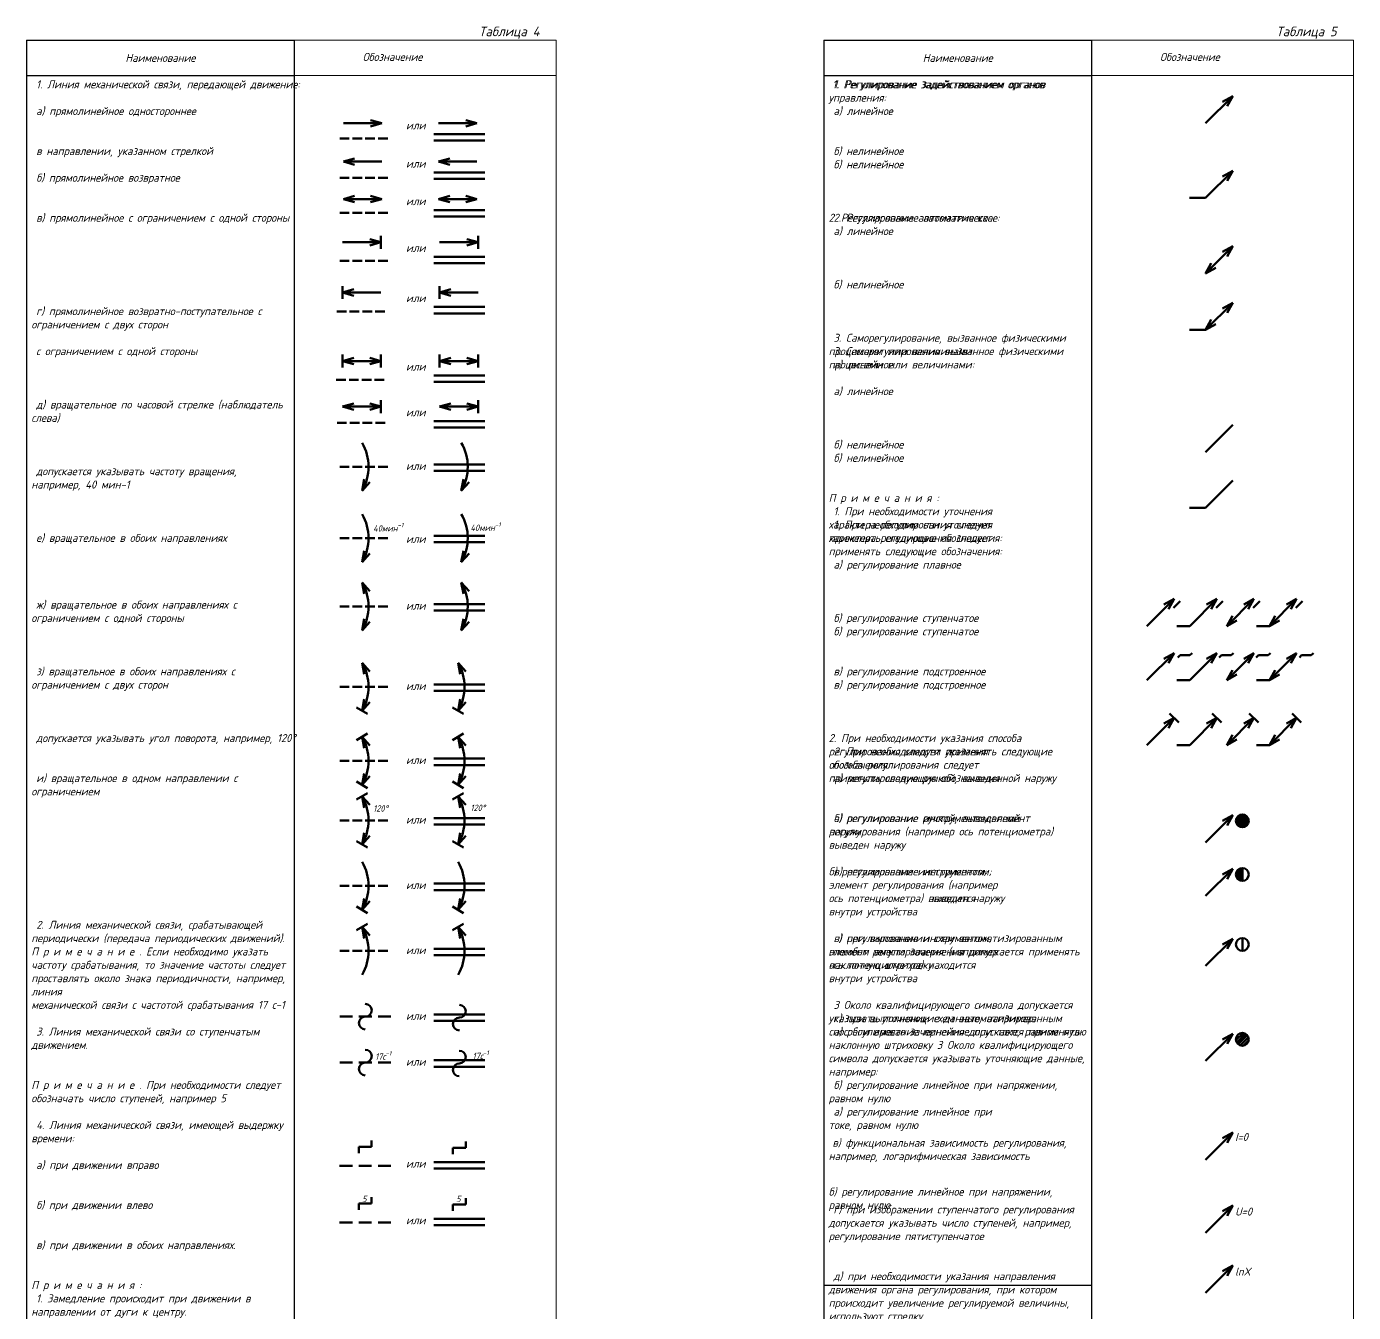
# Model space of a CAD drawing. Header units: millimetres. Extents: x 2782 to 4185, y 194 to 1472.
# Drawn here: x 3521.8 to 3936.4, y 1069.9 to 1471.6 of the extents above; entities that cross this region are included whole.
import ezdxf

# ---------------------------------------------------------------- set-up
doc = ezdxf.new("R2010")
doc.units = ezdxf.units.MM
doc.layers.get('0').update_dxf_attribs({"color": 252})
for name, color, linetype, lineweight in [('основные линии', 7, 'Continuous', 50), ('основные линии @ 1', 7, 'Continuous', 50), ('рамка-тонкие линии', 7, 'Continuous', 13)]:
    doc.layers.add(name, color=color, linetype=linetype, lineweight=lineweight)
doc.layers.add('текст', color=7, linetype='Continuous')
doc.layers.add('текст @ 1', color=7, linetype='Continuous')
doc.styles.add('стиль 2.5 ГОСТ', font='GOST_B.TTF', dxfattribs={"oblique": 15, "height": 2.5})
doc.styles.add('стиль 3.5 ГОСТ', font='', dxfattribs={"oblique": 15, "height": 3.5})
doc.styles.add('стиль 5 ГОСТ', font='', dxfattribs={"oblique": 15, "height": 5})
doc.styles.get('стиль 3.5 ГОСТ').set_extended_font_data('GOST type B')
doc.styles.get('стиль 5 ГОСТ').set_extended_font_data('GOST type B')

# ---------------------------------------------------------------- blocks, each defined once
blk = doc.blocks.new('*T8')
at = {"layer": 'рамка-тонкие линии', "color": 0, "linetype": 'ByBlock', "lineweight": -2, "transparency": 16777216}
for p, q in [((0, 0), (83.638623, 0)), ((0, 0), (0, -611.990315)), ((83.638623, 0), (83.638623, -611.990315)), ((0, -11), (83.638623, -11)), ((0, -611.990315), (83.638623, -611.990315))]:
    blk.add_line(p, q, dxfattribs=at)
at = {"layer": 'рамка-тонкие линии', "color": 0, "transparency": 16777216, "char_height": 2.5, "width": 80.638623}
for s, insert, attachment_point, style in [('{\\C256;Наименование}', (41.819311, -5.5), 5, 'стиль 2.5 ГОСТ'), ('{\\C256; 1. Линия механической связи, передающей движение:\\P\\P а) прямолинейное одностороннее\\P\\P\\P в направлении, указанном стрелкой\\P\\P б) прямолинейное возвратное\\P\\P\\P в) прямолинейное с ограничением с одной стороны\\P\\P\\P\\P\\P\\P\\P г) прямолинейное возвратно-поступательное с ограничением с двух сторон \\P\\P с ограничением с одной стороны\\P\\P\\P\\P д) вращательное по часовой стрелке (наблюдатель слева) \\P\\P\\P\\P допускается указывать частоту вращения, например, 40 мин-1\\P\\P\\P\\P е) вращательное в обоих направлениях\\P\\P\\P\\P\\P ж) вращательное в обоих направлениях с ограничением с одной стороны\\P\\P\\P\\P з) вращательное в обоих направлениях с ограничением с двух сторон\\P\\P\\P\\P допускается указывать угол поворота, например, 120°\\P\\P\\P и) вращательное в одном направлении с ограничением\\P\\fArial|b0|i0|c204|p34;\\P\\fArial|b0|i0|c0|p34;\\P\\fGOST type B|b0|i0|c204|p34;\\P\\P\\P\\P\\P\\P\\P 2. Линия механической связи, срабатывающей периодически (передача периодических движений).\\PП р и м е ч а н и е . Если необходимо указать частоту срабатывания, то значение частоты следует  проставлять около знака периодичности, например, линия\\Pмеханической связи с частотой срабатывания 17 с-1\\P\\P 3. Линия механической связи со ступенчатым движением.\\P\\P\\PП р и м е ч а н и е . При необходимости следует обозначать число ступеней, например 5\\P\\P 4. Линия механической связи, имеющей выдержку времени:\\P\\P а) при движении вправо \\fArial|b0|i0|c204|p34;\\P\\fGOST type B|b0|i0|c204|p34;\\P\\P б) при движении влево\\P\\P\\P в) при движении в обоих направлениях.\\P\\P\\PП р и м е ч а н и я :\\P 1. Замедление происходит при движении в направлении от дуги к центру.\\P 2. Если необходимо указать значение выдержки времени, то его следует проставлять около знака выдержки\\Pвремени, например, линия механической связи, имеющей выдержку времени 5 с при движении вправо\\P 5. Линия механической связи с\\Pавтоматическим возвратом до состояния\\Pпокоя после исчезновения\\Pприводящей силы. Возврат в направлении,\\Pуказанном стрелкой\\P\\P6. Движение винтовое:\\P\\Pа) вправо\\P\\P\\P\\P\\P\\P\\P\\P\\P\\Pб) влево}', (1.5, -12.5), 1, 'стиль 3.5 ГОСТ')]:
    blk.add_mtext(s, dxfattribs=dict(at, insert=insert, attachment_point=attachment_point, style=style))
blk = doc.blocks.new('*T9')
at = {"layer": 'рамка-тонкие линии', "color": 0, "linetype": 'ByBlock', "lineweight": -2, "transparency": 16777216}
for p, q in [((0, 0), (83.638623, 0)), ((0, 0), (0, -388.880952)), ((83.638623, 0), (83.638623, -388.880952)), ((0, -11), (83.638623, -11)), ((0, -388.880952), (83.638623, -388.880952))]:
    blk.add_line(p, q, dxfattribs=at)
at = {"layer": 'рамка-тонкие линии', "color": 0, "transparency": 16777216, "char_height": 2.5, "width": 80.638623}
for s, insert, attachment_point, style in [('{\\C256;Наименование}', (41.819311, -5.5), 5, 'стиль 2.5 ГОСТ'), ('{\\C256; 1. Регулирование задействованием органов управления:\\P а) линейное\\P\\P\\P\\P б) нелинейное\\P\\P\\P\\P 2. Регулирование автоматическое:\\P а) линейное\\P\\P\\P\\P б) нелинейное \\P\\P\\P\\P\\P 3. Саморегулирование вызванное физическими процессами или величинами:\\P\\P а) линейное\\P\\P\\P\\P\\P б) нелинейное\\P\\P\\PП р и м е ч а н и я :\\P\\P 1. При необходимости уточнения\\Pхарактера регулирования следует\\Pприменять следующие обозначения:\\P а) регулирование плавное\\P\\P\\P\\P\\P б) регулирование ступенчатое\\P\\P\\P\\P в) регулирование подстроенное\\P\\P\\P\\P\\P 2. При необходимости указания\\Pспособа регулирования следует\\Pприменять следующие обозначения:\\P \\P\\P а) регулирование ручкой, выведенной\\Pнаружу \\P\\P\\Pб) регулирование инструментом;\\Pэлемент регулирования (например\\Pось потенциометра) выведен наружу \\P \\P\\P в) регулирование инструментом;\\Pэлемент регулирования (например\\Pось потенциометра) находится\\Pвнутри устройства \\P \\P\\P г) при выполнении схем автоматизированным способом вместо зачернения допускается применять\\Pнаклонную штриховку 3 Около квалифицирующего символа допускается указывать уточняющие данные, например:\\P \\P\\P а) регулирование линейное при\\Pтоке, равном нулю \\P\\P\\P\\P\\Pб) регулирование линейное при напряжении, равном нулю}', (1.5, -12.5), 1, 'стиль 3.5 ГОСТ')]:
    blk.add_mtext(s, dxfattribs=dict(at, insert=insert, attachment_point=attachment_point, style=style))
blk = doc.blocks.new('*T10')
at = {"layer": 'рамка-тонкие линии', "color": 0, "linetype": 'ByBlock', "lineweight": -2, "transparency": 16777216}
for p, q in [((0, 0), (83.638623, 0)), ((0, 0), (0, -548.959614)), ((83.638623, 0), (83.638623, -548.959614)), ((0, -11), (83.638623, -11)), ((0, -548.959614), (83.638623, -548.959614))]:
    blk.add_line(p, q, dxfattribs=at)
at = {"layer": 'рамка-тонкие линии', "color": 0, "transparency": 16777216, "char_height": 2.5, "width": 80.638623}
for s, insert, attachment_point, style in [('{\\C256;Наименование}', (41.819311, -5.5), 5, 'стиль 2.5 ГОСТ'), ('{\\H0.66667x;\\C256; \\H1.49999x;1. Регулирование задействованием органов управления:\\P а) линейное\\P \\P\\P б) нелинейное\\P \\P\\P\\P\\P2. Регулирование автоматическое:\\P а) линейное \\P \\P\\P\\P б) нелинейное \\P \\P\\P\\P 3. Саморегулирование, вызванное физическими процессами или величинами:\\P а) линейное\\P \\P\\P\\P\\P\\P б) нелинейное\\P\\P\\P\\PП р и м е ч а н и я :\\P 1. При необходимости уточнения\\Pхарактера регулирования следует\\Pприменять следующие обозначения:\\P \\P а) регулирование плавное\\P \\P\\P\\P б) регулирование ступенчатое\\P \\P\\P\\P в) регулирование подстроенное \\P \\P\\P\\P\\P2. При необходимости указания способа регулирования следует применять следующие обозначения:\\P а) регулирование ручкой, выведенной наружу \\fArial|b0|i0|c0|p34;\\P\\fGOST type B|b0|i0|c204|p34; \\P\\P б) регулирование инструментом;элемент регулирования (например ось потенциометра) выведен наружу \\P \\P в) регулирование инструментом;\\Pэлемент регулирования (например\\Pось потенциометра) находится\\Pвнутри устройства \\P \\P г) при выполнении схем автоматизированным способом вместо зачернения допускается применять наклонную штриховку \\P \\P\\P 3 Около квалифицирующего символа допускается указывать уточняющие данные, например:\\P а) регулирование линейное при токе, равном нулю \\P\\P\\P\\P б) регулирование линейное при напряжении, равном нулю\\P\\P\\H0.66667x; \\P\\P \\H1.49999x;в) функциональная зависимость регулирования, например, логарифмическая зависимость\\P\\P\\P\\P г) при изображении ступенчатого регулирования допускается указывать число ступеней, например, регулирование пятиступенчатое\\P\\P\\P д) при необходимости указания направления движения органа регулирования, при котором происходит увеличение регулируемой величины, используют стрелку,\\Pнапример, регулирование ручкой, выведенной наружу\\P\\P 4. Обозначение в соответствии с пп. 1\\fArial|b0|i0|c0|p34;—\\fGOST type B|b0|i0|c204|p34;3 должно пересекать условное графическое обозначение, с которым оно применяется, например:\\P а) конденсатор с подстроечным регулированием\\P\\P\\P б) усилитель с автоматическим регулированием усиления\\P\\P\\P 4. Функция преобразования, например, аналого-цифрового}', (1.5, -12.5), 1, 'стиль 3.5 ГОСТ')]:
    blk.add_mtext(s, dxfattribs=dict(at, insert=insert, attachment_point=attachment_point, style=style))

msp = doc.modelspace()

# ---------------------------------------------------------------- hatches: boundary and pattern name
at = {"layer": 'основные линии'}
h = msp.add_hatch(color=256, dxfattribs=at)
h.dxf.hatch_style = 1
h.paths.add_polyline_path([(3903.68, 1223.5, 1), (3899.68, 1223.5, 1)])
h = msp.add_hatch(color=256, dxfattribs=at)
h.dxf.hatch_style = 1
h.paths.add_polyline_path([(3901.68, 1208.75, 0.414214), (3899.68, 1206.75, 0.414214), (3901.68, 1204.75)])
h = msp.add_hatch(dxfattribs=at)
h.set_pattern_fill('JIS_WOOD', color=256)
h.set_pattern_definition([(45, (0, 12.31295), (-0.5, 0.5), [])])
h.paths.add_polyline_path([(3899.68, 1155.24, 1), (3903.68, 1155.24, 1)])

# ---------------------------------------------------------------- linework, layer by layer
for p, q in [((3890.21, 1441.39), (3898.7, 1449.88)), ((3898.7, 1449.88), (3895.51, 1448.11)), ((3898.7, 1449.88), (3896.93, 1446.7)), ((3620.84, 1441.39), (3632.84, 1441.39)), ((3632.84, 1441.39), (3629.34, 1442.39)), ((3632.84, 1441.39), (3629.34, 1440.39)), ((3650.56, 1441.39), (3662.56, 1441.39)), ((3662.56, 1441.39), (3659.06, 1442.39)), ((3662.56, 1441.39), (3659.06, 1440.39)), ((3619.68, 1436.68), (3622.68, 1436.68)), ((3623.68, 1436.68), (3626.68, 1436.68)), ((3627.68, 1436.68), (3630.68, 1436.68)), ((3631.68, 1436.68), (3634.68, 1436.68)), ((3649.05, 1437.98), (3665.05, 1437.98)), ((3649.05, 1435.98), (3665.05, 1435.98)), ((3620.84, 1429.44), (3624.34, 1430.44)), ((3650.56, 1429.44), (3654.06, 1430.44)), ((3632.84, 1429.44), (3620.84, 1429.44)), ((3620.84, 1429.44), (3624.34, 1428.44)), ((3662.56, 1429.44), (3650.56, 1429.44)), ((3650.56, 1429.44), (3654.06, 1428.44)), ((3890.21, 1418.08), (3898.7, 1426.57)), ((3898.7, 1426.57), (3895.51, 1424.8)), ((3898.7, 1426.57), (3896.93, 1423.39)), ((3619.68, 1424.32), (3622.68, 1424.32)), ((3623.68, 1424.32), (3626.68, 1424.32)), ((3627.68, 1424.32), (3630.68, 1424.32)), ((3631.68, 1424.32), (3634.68, 1424.32)), ((3649.05, 1426.02), (3665.05, 1426.02)), ((3649.05, 1424.02), (3665.05, 1424.02)), ((3620.84, 1417.72), (3624.34, 1418.72)), ((3632.84, 1417.72), (3629.34, 1418.72)), ((3650.56, 1417.72), (3654.06, 1418.72)), ((3662.56, 1417.72), (3659.06, 1418.72)), ((3890.21, 1418.08), (3885.21, 1418.08)), ((3632.84, 1417.72), (3620.84, 1417.72)), ((3620.84, 1417.72), (3624.34, 1416.72)), ((3632.84, 1417.72), (3629.34, 1416.72)), ((3649.05, 1414.3), (3665.05, 1414.3)), ((3662.56, 1417.72), (3650.56, 1417.72)), ((3650.56, 1417.72), (3654.06, 1416.72)), ((3662.56, 1417.72), (3659.06, 1416.72)), ((3619.68, 1413.43), (3622.68, 1413.43)), ((3623.68, 1413.43), (3626.68, 1413.43)), ((3627.68, 1413.43), (3630.68, 1413.43)), ((3631.68, 1413.43), (3634.68, 1413.43)), ((3649.05, 1412.3), (3665.05, 1412.3)), ((3632.55, 1406.22), (3632.55, 1402.22)), ((3662.89, 1406.22), (3662.89, 1402.22)), ((3620.55, 1404.22), (3632.55, 1404.22)), ((3632.55, 1404.22), (3629.05, 1405.22)), ((3632.55, 1404.22), (3629.05, 1403.22)), ((3650.89, 1404.22), (3662.89, 1404.22)), ((3662.89, 1404.22), (3659.39, 1405.22)), ((3662.89, 1404.22), (3659.39, 1403.22)), ((3890.21, 1394.53), (3898.7, 1403.01)), ((3898.7, 1403.01), (3895.51, 1401.24)), ((3898.7, 1403.01), (3896.93, 1399.83)), ((3619.68, 1398.44), (3622.68, 1398.44)), ((3623.68, 1398.44), (3626.68, 1398.44)), ((3627.68, 1398.44), (3630.68, 1398.44)), ((3631.68, 1398.44), (3634.68, 1398.44)), ((3649.05, 1399.69), (3665.05, 1399.69)), ((3649.05, 1397.69), (3665.05, 1397.69)), ((3890.21, 1394.53), (3891.98, 1397.71)), ((3890.21, 1394.53), (3893.39, 1396.29)), ((3620.55, 1386.54), (3620.55, 1390.54)), ((3620.55, 1388.54), (3624.05, 1389.54)), ((3650.89, 1386.54), (3650.89, 1390.54)), ((3650.89, 1388.54), (3654.39, 1389.54)), ((3632.55, 1388.54), (3620.55, 1388.54)), ((3620.55, 1388.54), (3624.05, 1387.54)), ((3662.89, 1388.54), (3650.89, 1388.54)), ((3650.89, 1388.54), (3654.39, 1387.54)), ((3890.21, 1376.88), (3898.7, 1385.37)), ((3898.7, 1385.37), (3895.51, 1383.6)), ((3898.7, 1385.37), (3896.93, 1382.19)), ((3618.77, 1382.58), (3621.77, 1382.58)), ((3622.77, 1382.58), (3625.77, 1382.58)), ((3626.77, 1382.58), (3629.77, 1382.58)), ((3630.77, 1382.58), (3633.77, 1382.58)), ((3649.05, 1384.02), (3665.05, 1384.02)), ((3649.05, 1382.02), (3665.05, 1382.02)), ((3890.21, 1376.88), (3885.21, 1376.88)), ((3890.21, 1376.88), (3891.98, 1380.07)), ((3890.21, 1376.88), (3893.39, 1378.65)), ((3620.55, 1365.14), (3620.55, 1369.14)), ((3620.55, 1367.14), (3624.05, 1368.14)), ((3632.55, 1367.14), (3629.05, 1368.14)), ((3632.55, 1365.14), (3632.55, 1369.14)), ((3650.89, 1365.14), (3650.89, 1369.14)), ((3650.89, 1367.14), (3654.39, 1368.14)), ((3662.89, 1367.14), (3659.39, 1368.14)), ((3662.89, 1365.14), (3662.89, 1369.14)), ((3632.55, 1367.14), (3620.55, 1367.14)), ((3620.55, 1367.14), (3624.05, 1366.14)), ((3632.55, 1367.14), (3629.05, 1366.14)), ((3662.89, 1367.14), (3650.89, 1367.14)), ((3650.89, 1367.14), (3654.39, 1366.14)), ((3662.89, 1367.14), (3659.39, 1366.14)), ((3618.58, 1361.31), (3621.58, 1361.31)), ((3622.58, 1361.31), (3625.58, 1361.31)), ((3626.58, 1361.31), (3629.58, 1361.31)), ((3630.58, 1361.31), (3633.58, 1361.31)), ((3649.05, 1362.62), (3665.05, 1362.62)), ((3649.05, 1360.62), (3665.05, 1360.62)), ((3620.55, 1352.89), (3624.05, 1353.89)), ((3632.55, 1352.89), (3620.55, 1352.89)), ((3620.55, 1352.89), (3624.05, 1351.89)), ((3632.55, 1352.89), (3629.05, 1353.89)), ((3632.55, 1352.89), (3629.05, 1351.89)), ((3632.55, 1350.89), (3632.55, 1354.89)), ((3650.89, 1352.89), (3654.39, 1353.89)), ((3662.89, 1352.89), (3650.89, 1352.89)), ((3650.89, 1352.89), (3654.39, 1351.89)), ((3662.89, 1352.89), (3659.39, 1353.89)), ((3662.89, 1352.89), (3659.39, 1351.89)), ((3662.89, 1350.89), (3662.89, 1354.89)), ((3618.84, 1347.85), (3621.84, 1347.85)), ((3622.84, 1347.85), (3625.84, 1347.85)), ((3626.84, 1347.85), (3629.84, 1347.85)), ((3630.84, 1347.85), (3633.84, 1347.85)), ((3649.05, 1348.37), (3665.05, 1348.37)), ((3649.05, 1346.37), (3665.05, 1346.37)), ((3890.21, 1338.72), (3898.7, 1347.2)), ((3619.68, 1334.12), (3622.68, 1334.12)), ((3623.68, 1334.12), (3626.68, 1334.12)), ((3627.68, 1334.12), (3630.68, 1334.12)), ((3631.68, 1334.12), (3634.68, 1334.12)), ((3649.05, 1334.81), (3665.05, 1334.81)), ((3649.05, 1332.81), (3665.05, 1332.81)), ((3626.67, 1326.62), (3627.32, 1330.2)), ((3626.67, 1326.62), (3629.12, 1329.31)), ((3657.67, 1326.62), (3658.32, 1330.2)), ((3657.67, 1326.62), (3660.12, 1329.31)), ((3890.21, 1321.31), (3898.7, 1329.8)), ((3890.21, 1321.31), (3885.21, 1321.31)), ((3619.68, 1311.82), (3622.68, 1311.82)), ((3623.68, 1311.82), (3626.68, 1311.82)), ((3627.68, 1311.82), (3630.68, 1311.82)), ((3631.68, 1311.82), (3634.68, 1311.82)), ((3649.05, 1312.52), (3665.05, 1312.52)), ((3649.05, 1310.52), (3665.05, 1310.52)), ((3626.67, 1304.32), (3627.32, 1307.9)), ((3626.67, 1304.32), (3629.12, 1307.02)), ((3657.67, 1304.32), (3658.32, 1307.9)), ((3657.67, 1304.32), (3660.12, 1307.02)), ((3626.67, 1297.99), (3629.12, 1295.29)), ((3626.67, 1297.99), (3627.32, 1294.4)), ((3657.67, 1297.99), (3660.12, 1295.29)), ((3657.67, 1297.99), (3658.32, 1294.4)), ((3619.68, 1290.49), (3622.68, 1290.49)), ((3623.68, 1290.49), (3626.68, 1290.49)), ((3627.68, 1290.49), (3630.68, 1290.49)), ((3631.68, 1290.49), (3634.68, 1290.49)), ((3649.05, 1291.18), (3665.05, 1291.18)), ((3871.89, 1284.37), (3880.37, 1292.85)), ((3880.37, 1292.85), (3877.19, 1291.08)), ((3880.37, 1292.85), (3878.6, 1289.67)), ((3880.13, 1290.02), (3882.25, 1292.14)), ((3885.23, 1284.37), (3893.71, 1292.85)), ((3893.71, 1292.85), (3890.53, 1291.08)), ((3893.71, 1292.85), (3891.94, 1289.67)), ((3893.47, 1290.02), (3895.59, 1292.14)), ((3896.79, 1284.37), (3905.28, 1292.85)), ((3905.28, 1292.85), (3902.1, 1291.08)), ((3905.28, 1292.85), (3903.51, 1289.67)), ((3905.03, 1290.02), (3907.16, 1292.14)), ((3910.13, 1284.37), (3918.62, 1292.85)), ((3918.62, 1292.85), (3915.44, 1291.08)), ((3918.62, 1292.85), (3916.85, 1289.67)), ((3918.37, 1290.02), (3920.49, 1292.14)), ((3626.67, 1282.99), (3627.32, 1286.57)), ((3626.67, 1282.99), (3629.12, 1285.68)), ((3649.05, 1289.18), (3665.05, 1289.18)), ((3657.67, 1282.99), (3658.32, 1286.57)), ((3657.67, 1282.99), (3660.12, 1285.68)), ((3896.79, 1284.37), (3898.56, 1287.55)), ((3896.79, 1284.37), (3899.98, 1286.13)), ((3910.13, 1284.37), (3911.9, 1287.55)), ((3910.13, 1284.37), (3913.31, 1286.13)), ((3885.23, 1284.37), (3881.23, 1284.37)), ((3910.13, 1284.37), (3906.13, 1284.37)), ((3626.67, 1272.9), (3629.12, 1270.2)), ((3626.67, 1272.9), (3627.32, 1269.32)), ((3656.67, 1272.9), (3659.12, 1270.2)), ((3656.67, 1272.9), (3657.32, 1269.32)), ((3871.89, 1267.43), (3880.37, 1275.92)), ((3880.37, 1275.92), (3877.19, 1274.15)), ((3880.37, 1275.92), (3878.6, 1272.73)), ((3881.54, 1274.5), (3882.25, 1275.21)), ((3885.25, 1275.21), (3882.25, 1275.21)), ((3885.23, 1267.43), (3893.71, 1275.92)), ((3885.25, 1275.21), (3885.96, 1275.92)), ((3893.71, 1275.92), (3890.53, 1274.15)), ((3893.71, 1275.92), (3891.94, 1272.73)), ((3894.49, 1274.5), (3895.19, 1275.21)), ((3898.19, 1275.21), (3895.19, 1275.21)), ((3896.79, 1267.43), (3905.28, 1275.92)), ((3898.19, 1275.21), (3898.9, 1275.92)), ((3905.28, 1275.92), (3902.1, 1274.15)), ((3905.28, 1275.92), (3903.51, 1272.73)), ((3906.03, 1274.5), (3906.74, 1275.21)), ((3909.74, 1275.21), (3906.74, 1275.21)), ((3909.74, 1275.21), (3910.45, 1275.92)), ((3910.13, 1267.43), (3918.62, 1275.92)), ((3918.62, 1275.92), (3915.44, 1274.15)), ((3918.62, 1275.92), (3916.85, 1272.73)), ((3919.49, 1274.5), (3920.2, 1275.21)), ((3923.2, 1275.21), (3920.2, 1275.21)), ((3923.2, 1275.21), (3923.91, 1275.92)), ((3896.79, 1267.43), (3898.56, 1270.61)), ((3896.79, 1267.43), (3899.98, 1269.2)), ((3910.13, 1267.43), (3911.9, 1270.61)), ((3910.13, 1267.43), (3913.31, 1269.2)), ((3619.68, 1265.4), (3622.68, 1265.4)), ((3623.68, 1265.4), (3626.68, 1265.4)), ((3627.68, 1265.4), (3630.68, 1265.4)), ((3631.68, 1265.4), (3634.68, 1265.4)), ((3649.05, 1266.1), (3665.05, 1266.1)), ((3885.23, 1267.43), (3881.23, 1267.43)), ((3910.13, 1267.43), (3906.13, 1267.43)), ((3626.67, 1257.9), (3627.32, 1261.48)), ((3626.67, 1257.9), (3629.12, 1260.59)), ((3649.05, 1264.1), (3665.05, 1264.1)), ((3656.67, 1257.9), (3657.32, 1261.48)), ((3656.67, 1257.9), (3659.12, 1260.59)), ((3624.94, 1258.9), (3628.4, 1256.9)), ((3654.94, 1258.9), (3658.4, 1256.9)), ((3878.96, 1257.08), (3881.79, 1254.25)), ((3892.3, 1257.08), (3895.13, 1254.25)), ((3903.86, 1257.08), (3906.69, 1254.25)), ((3917.2, 1257.08), (3920.03, 1254.25)), ((3871.89, 1247.18), (3880.37, 1255.66)), ((3880.37, 1255.66), (3877.19, 1253.89)), ((3880.37, 1255.66), (3878.6, 1252.48)), ((3885.23, 1247.18), (3893.71, 1255.66)), ((3893.71, 1255.66), (3890.53, 1253.89)), ((3893.71, 1255.66), (3891.94, 1252.48)), ((3896.79, 1247.18), (3905.28, 1255.66)), ((3905.28, 1255.66), (3902.1, 1253.89)), ((3905.28, 1255.66), (3903.51, 1252.48)), ((3910.13, 1247.18), (3918.62, 1255.66)), ((3918.62, 1255.66), (3915.44, 1253.89)), ((3918.62, 1255.66), (3916.85, 1252.48)), ((3624.94, 1248.76), (3628.4, 1250.76)), ((3626.67, 1249.76), (3629.12, 1247.06)), ((3626.67, 1249.76), (3627.32, 1246.17)), ((3654.94, 1248.76), (3658.4, 1250.76)), ((3656.67, 1249.76), (3659.12, 1247.06)), ((3656.67, 1249.76), (3657.32, 1246.17)), ((3896.79, 1247.18), (3898.56, 1250.36)), ((3896.79, 1247.18), (3899.98, 1248.95)), ((3910.13, 1247.18), (3911.9, 1250.36)), ((3910.13, 1247.18), (3913.31, 1248.95)), ((3885.23, 1247.18), (3881.23, 1247.18)), ((3910.13, 1247.18), (3906.13, 1247.18)), ((3619.68, 1242.26), (3622.68, 1242.26)), ((3623.68, 1242.26), (3626.68, 1242.26)), ((3627.68, 1242.26), (3630.68, 1242.26)), ((3631.68, 1242.26), (3634.68, 1242.26)), ((3649.05, 1242.95), (3665.05, 1242.95)), ((3649.05, 1240.95), (3665.05, 1240.95)), ((3624.94, 1235.76), (3628.4, 1233.76)), ((3626.67, 1234.76), (3627.32, 1238.34)), ((3626.67, 1234.76), (3629.12, 1237.45)), ((3654.94, 1235.76), (3658.4, 1233.76)), ((3656.67, 1234.76), (3657.32, 1238.34)), ((3656.67, 1234.76), (3659.12, 1237.45)), ((3624.94, 1230.16), (3628.4, 1232.16)), ((3654.94, 1230.16), (3658.4, 1232.16)), ((3626.67, 1231.16), (3629.12, 1228.46)), ((3626.67, 1231.16), (3627.32, 1227.58)), ((3656.67, 1231.16), (3659.12, 1228.46)), ((3656.67, 1231.16), (3657.32, 1227.58)), ((3619.68, 1223.66), (3622.68, 1223.66)), ((3623.68, 1223.66), (3626.68, 1223.66)), ((3627.68, 1223.66), (3630.68, 1223.66)), ((3631.68, 1223.66), (3634.68, 1223.66)), ((3649.05, 1224.36), (3665.05, 1224.36)), ((3890.21, 1216.79), (3898.7, 1225.27)), ((3898.7, 1225.27), (3895.51, 1223.51)), ((3898.7, 1225.27), (3896.93, 1222.09)), ((3626.67, 1216.16), (3627.32, 1219.74)), ((3626.67, 1216.16), (3629.12, 1218.85)), ((3649.05, 1222.36), (3665.05, 1222.36)), ((3656.67, 1216.16), (3657.32, 1219.74)), ((3656.67, 1216.16), (3659.12, 1218.85)), ((3624.94, 1217.16), (3628.4, 1215.16)), ((3654.94, 1217.16), (3658.4, 1215.16)), ((3890.21, 1200.04), (3898.7, 1208.52)), ((3898.7, 1208.52), (3895.51, 1206.75)), ((3898.7, 1208.52), (3896.93, 1205.34)), ((3901.68, 1204.75), (3901.68, 1208.75)), ((3619.68, 1203.21), (3622.68, 1203.21)), ((3623.68, 1203.21), (3626.68, 1203.21)), ((3627.68, 1203.21), (3630.68, 1203.21)), ((3631.68, 1203.21), (3634.68, 1203.21)), ((3649.05, 1203.9), (3665.05, 1203.9)), ((3626.67, 1195.71), (3627.32, 1199.29)), ((3626.67, 1195.71), (3629.12, 1198.4)), ((3649.05, 1201.9), (3665.05, 1201.9)), ((3656.67, 1195.71), (3657.32, 1199.29)), ((3656.67, 1195.71), (3659.12, 1198.4)), ((3624.94, 1196.71), (3628.4, 1194.71)), ((3654.94, 1196.71), (3658.4, 1194.71)), ((3624.94, 1189.37), (3628.4, 1191.37)), ((3626.67, 1190.37), (3629.12, 1187.68)), ((3626.67, 1190.37), (3627.32, 1186.79)), ((3654.94, 1189.37), (3658.4, 1191.37)), ((3656.67, 1190.37), (3659.12, 1187.68)), ((3656.67, 1190.37), (3657.32, 1186.79)), ((3890.21, 1178.19), (3898.7, 1186.68)), ((3898.7, 1186.68), (3895.51, 1184.91)), ((3898.7, 1186.68), (3896.93, 1183.49)), ((3901.68, 1182.9), (3901.68, 1186.9)), ((3619.68, 1182.87), (3622.68, 1182.87)), ((3623.68, 1182.87), (3626.68, 1182.87)), ((3627.68, 1182.87), (3630.68, 1182.87)), ((3631.68, 1182.87), (3634.68, 1182.87)), ((3649.05, 1183.57), (3665.05, 1183.57)), ((3649.05, 1181.57), (3665.05, 1181.57)), ((3619.68, 1162.34), (3623.68, 1162.34)), ((3625.68, 1162.34), (3629.68, 1162.34)), ((3631.68, 1162.34), (3635.68, 1162.34)), ((3649.05, 1163.03), (3665.05, 1163.03)), ((3649.05, 1161.03), (3665.05, 1161.03)), ((3890.21, 1148.53), (3898.7, 1157.02)), ((3898.7, 1157.02), (3895.51, 1155.25)), ((3898.7, 1157.02), (3896.93, 1153.84)), ((3649.05, 1148.71), (3665.05, 1148.71)), ((3619.68, 1148.01), (3623.68, 1148.01)), ((3625.68, 1148.01), (3629.68, 1148.01)), ((3631.68, 1148.01), (3635.68, 1148.01)), ((3649.05, 1146.71), (3665.05, 1146.71)), ((3629.66, 1121.67), (3629.66, 1123.67)), ((3890.21, 1117.63), (3898.7, 1126.11)), ((3898.7, 1126.11), (3895.51, 1124.35)), ((3898.7, 1126.11), (3896.93, 1122.93)), ((3625.66, 1121.67), (3629.66, 1121.67)), ((3625.66, 1121.67), (3625.66, 1119.67)), ((3655.05, 1121.35), (3659.05, 1121.35)), ((3655.05, 1121.35), (3655.05, 1119.35)), ((3659.05, 1121.35), (3659.05, 1123.35)), ((3619.66, 1115.76), (3623.66, 1115.76)), ((3625.66, 1115.76), (3629.66, 1115.76)), ((3631.66, 1115.76), (3635.66, 1115.76)), ((3649.05, 1116.91), (3665.05, 1116.91)), ((3649.05, 1114.91), (3665.05, 1114.91)), ((3625.66, 1103.96), (3629.66, 1103.96)), ((3625.66, 1103.96), (3625.66, 1101.96)), ((3629.66, 1103.96), (3629.66, 1105.96)), ((3655.05, 1103.65), (3659.05, 1103.65)), ((3655.05, 1103.65), (3655.05, 1101.65)), ((3659.05, 1103.65), (3659.05, 1105.65)), ((3890.21, 1094.84), (3898.7, 1103.33)), ((3898.7, 1103.33), (3895.51, 1101.56)), ((3898.7, 1103.33), (3896.93, 1100.15)), ((3649.05, 1099.21), (3665.05, 1099.21)), ((3619.66, 1098.06), (3623.66, 1098.06)), ((3625.66, 1098.06), (3629.66, 1098.06)), ((3631.66, 1098.06), (3635.66, 1098.06)), ((3649.05, 1097.21), (3665.05, 1097.21)), ((3890.21, 1076.1), (3898.7, 1084.59)), ((3898.7, 1084.59), (3895.51, 1082.82)), ((3898.7, 1084.59), (3896.93, 1081.41))]:
    msp.add_line(p, q, dxfattribs=at)
for centre in [(3901.68, 1223.5), (3901.68, 1206.75), (3901.68, 1184.9), (3901.68, 1155.24)]:
    msp.add_circle(centre, 2, dxfattribs=at)
for centre, radius, start, end in [((3613.68, 1334.12), 15, 330, 30), ((3644.68, 1334.12), 15, 330, 30), ((3613.68, 1311.82), 15, 330, 30), ((3644.68, 1311.82), 15, 330, 30), ((3613.68, 1290.49), 15, 330, 30), ((3644.68, 1290.49), 15, 330, 30), ((3613.68, 1265.4), 15, 330, 30), ((3643.68, 1265.4), 15, 330, 30), ((3613.68, 1242.26), 15, 330, 30), ((3643.68, 1242.26), 15, 330, 30), ((3613.68, 1223.66), 15, 330, 30), ((3643.68, 1223.66), 15, 330, 30), ((3613.68, 1203.21), 15, 330, 30), ((3643.68, 1203.21), 15, 330, 30), ((3613.68, 1182.87), 15, 330, 30), ((3643.68, 1182.87), 15, 330, 30), ((3627.68, 1164.34), 2, 270, 90), ((3657.06, 1164.03), 2, 270, 90), ((3627.68, 1160.34), 2, 90, 270), ((3657.06, 1160.03), 2, 90, 270), ((3627.68, 1150.01), 2, 270, 90), ((3657.05, 1149.71), 2, 270, 90), ((3627.68, 1146.01), 2, 90, 270), ((3657.05, 1145.71), 2, 90, 270)]:
    msp.add_arc(centre, radius, start, end, dxfattribs=at)
at = {"layer": 'рамка-тонкие линии'}
for p, q in [((3605.47, 1467.33), (3687.3, 1467.33)), ((3687.3, 1467.33), (3687.3, 855.34)), ((3854.57, 1467.33), (3936.4, 1467.33)), ((3936.4, 1467.33), (3936.4, 918.37)), ((3687.3, 1456.33), (3605.47, 1456.33)), ((3936.4, 1456.33), (3854.57, 1456.33))]:
    msp.add_line(p, q, dxfattribs=at)

# ---------------------------------------------------------------- block references
for name, p in [('*T8', (3521.84, 1467.33)), ('*T9', (3770.94, 1467.33)), ('*T10', (3770.94, 1467.33))]:
    msp.add_blockref(name, p)

# ---------------------------------------------------------------- texts
at = {"layer": 'основные линии @ 1', "attachment_point": 1, "style": 'стиль 5 ГОСТ'}
for s, width, heights, insert, char_height in [('или', 8.4031, [3.43], (3640.38, 1441.99), 2.5), ('или', 8.4031, [3.43], (3640.38, 1430.04), 2.5), ('или', 8.4031, [3.43], (3640.38, 1418.32), 2.5), ('или', 8.4031, [3.43], (3640.38, 1403.71), 2.5), ('или', 8.4031, [3.43], (3640.38, 1388.04), 2.5), ('или', 8.4031, [3.43], (3640.38, 1366.64), 2.5), ('или', 8.4031, [3.43], (3640.38, 1352.38), 2.5), ('или', 8.4031, [3.43], (3640.38, 1335.6), 2.5), ('\\A1;40мин{\\H0.7x;\\S-1^ ;}', 8.4031, [3.43], (3630.12, 1316.56), 2), ('\\A1;40мин{\\H0.7x;\\S-1^ ;}', 8.4031, [3.43], (3660.51, 1316.75), 2), ('или', 8.4031, [3.43], (3640.38, 1312.83), 2.5), ('или', 8.4031, [3.43], (3640.38, 1291.97), 2.5), ('или', 8.4031, [3.43], (3640.38, 1266.88), 2.5), ('или', 8.4031, [3.43], (3640.38, 1243.74), 2.5), ('\\A1;120%%D', 8.4031, [3.43], (3630.12, 1228.37), 2), ('\\A1;120%%D', 8.4031, [3.43], (3660.51, 1228.56), 2), ('или', 8.4031, [3.43], (3640.38, 1225.14), 2.5), ('или', 8.4031, [3.43], (3640.38, 1204.69), 2.5), ('или', 8.4031, [3.43], (3640.38, 1184.36), 2.5), ('или', 8.4031, [3.43], (3640.38, 1163.82), 2.5), ('\\A1;17с{\\H0.7x;\\S-1^ ;}', 8.4031, [3.43], (3630.74, 1151.56), 2), ('или', 8.4031, [3.43], (3640.38, 1149.5), 2.5), ('\\A1;17с{\\H0.7x;\\S-1^ ;}', 8.4031, [3.43], (3661.18, 1151.76), 2), ('I=0', 20.8837, [0], (3899.41, 1126.02), 2.5), ('или', 8.4031, [3.43], (3640.38, 1117.69), 2.5), ('\\A1;5', 3.9895, [2.44], (3626.66, 1106.41), 2), ('\\A1;5', 3.9895, [2.44], (3656.05, 1106.41), 2), ('или', 8.4031, [3.43], (3640.38, 1099.99), 2.5), ('U=0', 20.8837, [0], (3899.41, 1102.7), 2.5), ('lnX', 20.8837, [0], (3899.41, 1083.96), 2.5)]:
    msp.add_mtext_dynamic_manual_height_columns(s, width=width, gutter_width=25, heights=heights, dxfattribs=dict(at, insert=insert, char_height=char_height))
at = {"layer": 'текст', "char_height": 2.5, "width": 24.8571, "attachment_point": 1, "style": 'стиль 5 ГОСТ'}
for insert in [(3626.87, 1463.38), (3875.97, 1463.38)]:
    msp.add_mtext('Обозначение', dxfattribs=dict(at, insert=insert))
at = {"layer": 'текст @ 1', "char_height": 3, "attachment_point": 1, "style": 'стиль 5 ГОСТ'}
for s, insert in [('Таблица 4', (3663.16, 1471.6)), ('Таблица 5', (3912.26, 1471.6))]:
    msp.add_mtext_dynamic_manual_height_columns(s, width=29.0451, gutter_width=25, heights=[0], dxfattribs=dict(at, insert=insert))

doc.saveas('drawing.dxf')
